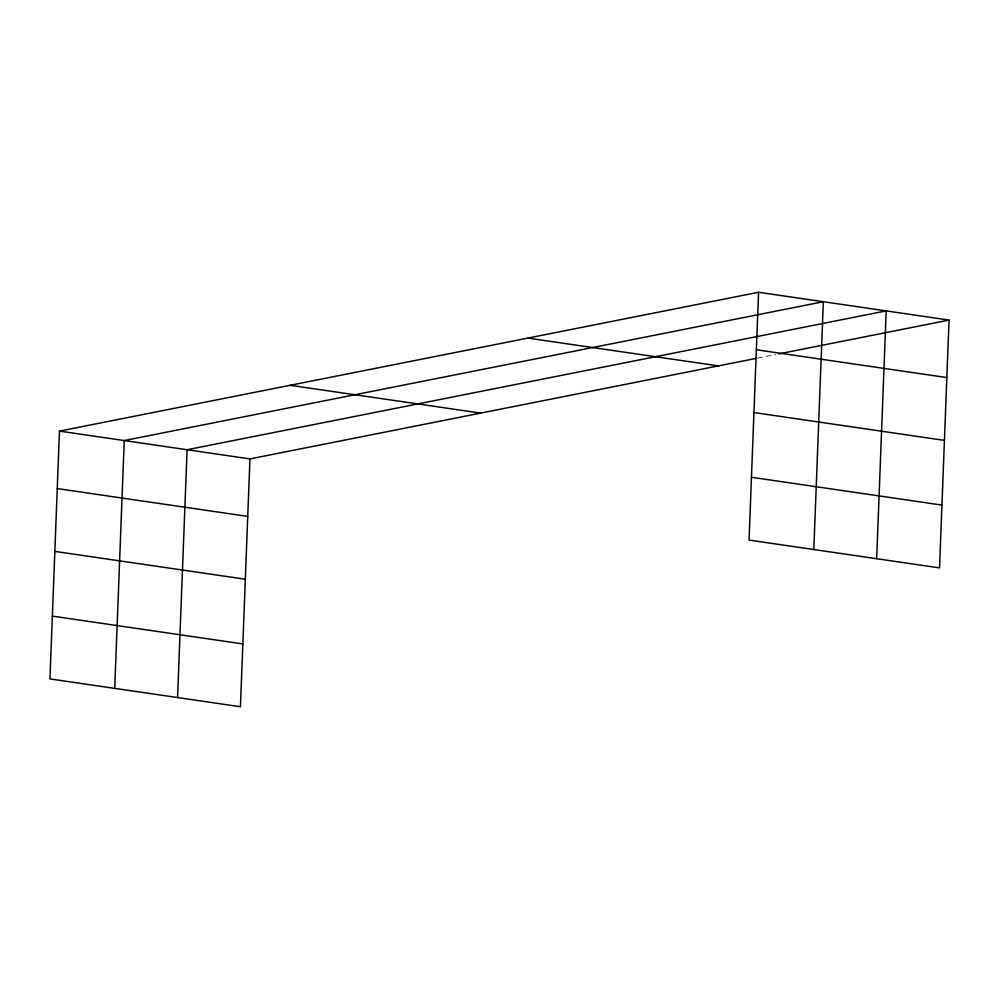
<?xml version="1.0" encoding="UTF-8"?>
<svg xmlns="http://www.w3.org/2000/svg" width="999" height="999" viewBox="0 0 999 999"><rect width="100%" height="100%" fill="white"/><g stroke="black" fill="none" stroke-linecap="round" stroke-linejoin="round"><path stroke-width="0.75" stroke-dasharray="5 3.75" d="M757.554 358.117L775.649 354.52"/><path stroke-width="1.5" d="M758.566 292.27L749.05 540.084L939.535 567.894L949.05 320.08L758.566 292.27L59.465 431.106L49.95 678.92L240.434 706.73L249.95 458.916L756.043 358.416M114.71 688.373L124.238 440.559L823.338 301.723L813.81 549.537M177.572 697.552L187.088 449.737L886.188 310.901L876.672 558.716M778.658 353.921L949.05 320.08M756.368 349.75L946.84 377.572M527.872 338.087L718.343 365.896M753.945 412.562L944.43 440.384M290.172 385.289L480.656 413.099M751.46 477.272L941.945 505.094M59.465 431.106L249.95 458.916M57.268 488.586L247.74 516.408M54.845 551.398L245.329 579.22M52.36 616.108L242.844 643.93"/></g></svg>
